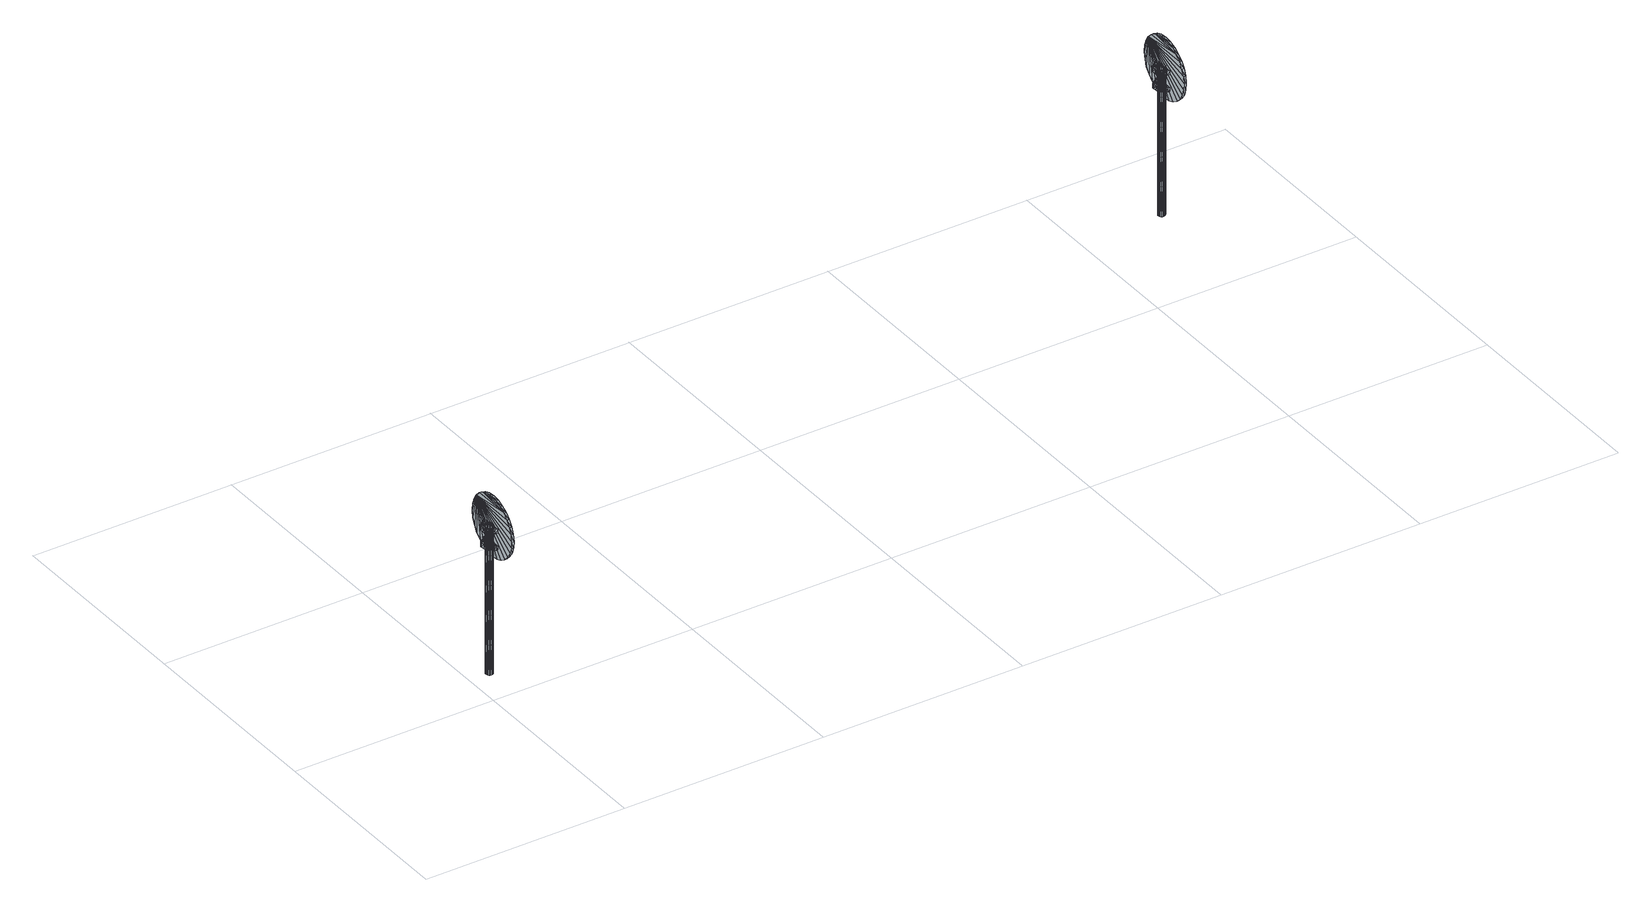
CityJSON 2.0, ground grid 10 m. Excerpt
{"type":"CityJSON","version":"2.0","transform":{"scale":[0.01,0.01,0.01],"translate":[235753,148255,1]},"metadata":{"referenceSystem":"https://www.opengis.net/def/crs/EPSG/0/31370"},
"CityObjects":{
"object1":{"type":"GenericCityObject","attributes":{"cluster":40,"mean_distance_to_centroid":0.0408,"new_centroid_x":235753.57,"new_centroid_y":148256.25,"mean_distance_to_camera":4.05,"H1":0,"H2":0,"Z_final":108.95,"cluster2":2,"proj_x":235752.92,"proj_y":148256.93,"id_line":62546,"bearing_l":226.08,"distance":0.945,"orientation":"left","G_obj":46.08},"geometry":[{"type":"MultiSurface","lod":"2","boundaries":[[[0,1,2]],[[2,1,3]],[[3,1,4]],[[4,1,5]],[[5,1,6]],[[1,7,6]],[[1,8,7]],[[1,9,8]],[[1,10,9]],[[1,11,10]],[[1,12,11]],[[1,13,12]],[[1,14,13]],[[15,14,1]],[[16,15,1]],[[17,16,1]],[[18,17,1]],[[0,18,1]],[[19,20,0]],[[19,0,2]],[[21,19,2]],[[21,2,3]],[[21,3,22]],[[22,3,4]],[[22,4,23]],[[23,4,5]],[[23,5,24]],[[24,5,6]],[[24,6,25]],[[25,6,7]],[[25,7,26]],[[26,7,8]],[[26,8,27]],[[8,9,27]],[[27,9,28]],[[9,10,28]],[[10,29,28]],[[10,11,29]],[[11,30,29]],[[11,12,30]],[[30,12,31]],[[31,12,13]],[[31,13,32]],[[32,13,14]],[[32,14,33]],[[33,14,15]],[[33,15,34]],[[34,15,16]],[[34,16,35]],[[35,16,17]],[[36,35,17]],[[18,36,17]],[[20,36,18]],[[20,18,0]],[[37,38,20]],[[37,20,19]],[[39,37,19]],[[21,39,19]],[[39,21,40]],[[40,21,22]],[[40,22,41]],[[41,22,23]],[[41,23,42]],[[42,23,24]],[[42,24,43]],[[43,24,25]],[[43,25,44]],[[44,25,26]],[[26,45,44]],[[26,27,45]],[[27,46,45]],[[27,28,46]],[[28,47,46]],[[28,29,47]],[[47,29,48]],[[29,30,48]],[[48,30,49]],[[49,30,31]],[[49,31,50]],[[50,31,32]],[[50,32,51]],[[51,32,33]],[[51,33,52]],[[52,33,34]],[[52,34,53]],[[53,34,35]],[[54,53,35]],[[54,35,36]],[[38,54,36]],[[38,36,20]],[[55,56,38]],[[55,38,37]],[[57,55,37]],[[57,37,39]],[[57,39,58]],[[58,39,40]],[[58,40,59]],[[59,40,41]],[[59,41,60]],[[60,41,42]],[[60,42,61]],[[61,42,43]],[[61,43,62]],[[62,43,44]],[[44,63,62]],[[44,45,63]],[[45,64,63]],[[45,46,64]],[[46,65,64]],[[46,47,65]],[[47,66,65]],[[47,48,66]],[[66,48,67]],[[67,48,49]],[[67,49,68]],[[68,49,50]],[[68,50,69]],[[69,50,51]],[[69,51,70]],[[70,51,52]],[[70,52,71]],[[71,52,53]],[[72,71,53]],[[72,53,54]],[[56,72,54]],[[56,54,38]],[[73,74,56]],[[73,56,55]],[[75,73,55]],[[75,55,57]],[[75,57,76]],[[76,57,58]],[[76,58,77]],[[77,58,59]],[[77,59,78]],[[78,59,60]],[[78,60,79]],[[79,60,61]],[[79,61,80]],[[80,61,62]],[[62,81,80]],[[62,63,81]],[[63,82,81]],[[63,64,82]],[[64,83,82]],[[64,65,83]],[[65,84,83]],[[65,66,84]],[[84,66,85]],[[85,66,67]],[[85,67,86]],[[86,67,68]],[[86,68,87]],[[87,68,69]],[[87,69,88]],[[88,69,70]],[[88,70,89]],[[89,70,71]],[[90,89,71]],[[90,71,72]],[[74,90,72]],[[74,72,56]],[[91,92,74]],[[91,74,73]],[[93,91,73]],[[93,73,75]],[[93,75,94]],[[94,75,76]],[[94,76,95]],[[95,76,77]],[[95,77,96]],[[96,77,78]],[[96,78,97]],[[97,78,79]],[[97,79,98]],[[98,79,80]],[[80,99,98]],[[80,81,99]],[[81,100,99]],[[81,82,100]],[[82,101,100]],[[82,83,101]],[[83,102,101]],[[83,84,102]],[[102,84,103]],[[103,84,85]],[[103,85,104]],[[104,85,86]],[[104,86,105]],[[105,86,87]],[[105,87,106]],[[106,87,88]],[[106,88,107]],[[107,88,89]],[[108,107,89]],[[108,89,90]],[[92,108,90]],[[92,90,74]],[[92,91,109]],[[91,93,109]],[[93,94,109]],[[94,95,109]],[[95,96,109]],[[109,96,97]],[[109,97,98]],[[109,98,99]],[[109,99,100]],[[109,100,101]],[[109,101,102]],[[109,102,103]],[[109,103,104]],[[105,109,104]],[[106,109,105]],[[107,109,106]],[[108,109,107]],[[92,109,108]],[[110,111,112]],[[113,112,114]],[[115,112,113]],[[116,112,115]],[[117,112,116]],[[118,112,117]],[[119,112,118]],[[120,112,119]],[[121,112,120]],[[122,112,121]],[[122,123,112]],[[123,110,112]],[[111,124,112]],[[124,125,112]],[[125,126,112]],[[126,127,112]],[[127,128,112]],[[128,129,112]],[[129,130,112]],[[130,131,112]],[[112,131,132]],[[131,133,132]],[[131,134,133]],[[133,134,135]],[[133,135,136]],[[135,137,136]],[[133,136,138]],[[136,139,138]],[[136,137,139]],[[137,140,139]],[[137,135,140]],[[135,141,140]],[[135,134,141]],[[134,142,141]],[[134,131,142]],[[131,143,142]],[[131,130,143]],[[143,130,144]],[[144,130,129]],[[144,129,145]],[[145,129,128]],[[145,128,146]],[[146,127,147]],[[147,127,126]],[[147,126,148]],[[148,126,125]],[[148,125,149]],[[149,125,124]],[[150,149,124]],[[150,124,111]],[[151,150,111]],[[151,111,110]],[[152,151,110]],[[152,110,123]],[[146,128,127]],[[153,123,122]],[[154,153,122]],[[154,122,121]],[[155,154,121]],[[155,121,120]],[[156,155,120]],[[156,120,119]],[[157,156,119]],[[157,119,118]],[[157,118,158]],[[158,118,117]],[[158,117,159]],[[153,152,123]],[[159,117,116]],[[159,116,160]],[[160,116,115]],[[160,115,161]],[[161,115,113]],[[161,113,162]],[[162,113,114]],[[162,114,163]],[[163,114,112]],[[163,112,164]],[[164,112,132]],[[132,165,164]],[[132,133,165]],[[133,138,165]],[[138,139,140]],[[161,162,163]],[[160,161,163]],[[159,160,163]],[[158,159,163]],[[157,158,163]],[[156,157,163]],[[155,156,163]],[[154,155,163]],[[153,154,163]],[[153,163,152]],[[152,163,151]],[[151,163,150]],[[150,163,149]],[[149,163,148]],[[148,163,147]],[[147,163,146]],[[146,163,145]],[[145,163,144]],[[144,163,143]],[[143,163,142]],[[163,164,142]],[[142,164,165]],[[142,165,141]],[[165,140,141]],[[165,138,140]],[[166,167,168]],[[168,167,169]],[[170,168,169]],[[170,169,171]],[[170,171,172]],[[172,171,173]],[[172,173,174]],[[174,173,175]],[[174,175,176]],[[176,175,177]],[[176,177,178]],[[178,177,179]],[[178,179,180]],[[180,179,181]],[[180,181,182]],[[182,181,183]],[[182,183,184]],[[184,183,185]],[[184,185,186]],[[186,185,187]],[[186,187,188]],[[188,187,189]],[[188,189,190]],[[190,189,191]],[[192,190,191]],[[192,191,193]],[[194,192,193]],[[194,193,195]],[[196,194,195]],[[196,195,197]],[[198,196,197]],[[198,197,199]],[[200,198,199]],[[200,199,201]],[[202,200,201]],[[202,201,203]],[[204,202,203]],[[204,203,205]],[[206,204,205]],[[206,205,207]],[[208,206,207]],[[208,207,209]],[[210,208,209]],[[210,209,211]],[[212,210,211]],[[212,211,213]],[[214,212,213]],[[214,213,215]],[[216,214,215]],[[216,215,217]],[[216,217,218]],[[218,217,219]],[[218,219,220]],[[220,219,221]],[[220,221,222]],[[222,221,223]],[[222,223,224]],[[224,223,225]],[[224,225,226]],[[226,225,227]],[[226,227,228]],[[228,227,229]],[[228,229,230]],[[230,229,231]],[[230,231,232]],[[232,231,233]],[[232,233,234]],[[234,233,235]],[[234,235,236]],[[236,235,237]],[[238,236,237]],[[238,237,239]],[[238,239,240]],[[240,239,241]],[[241,242,240]],[[241,243,242]],[[242,243,244]],[[244,243,245]],[[244,245,246]],[[246,245,247]],[[246,247,248]],[[248,247,249]],[[248,249,250]],[[250,249,251]],[[250,251,252]],[[252,251,253]],[[252,253,254]],[[254,253,255]],[[254,255,256]],[[256,255,257]],[[256,257,258]],[[258,257,259]],[[258,259,260]],[[260,259,261]],[[260,261,262]],[[262,261,263]],[[262,263,264]],[[264,263,265]],[[264,265,266]],[[266,265,267]],[[267,268,266]],[[267,269,268]],[[269,270,268]],[[269,271,270]],[[271,272,270]],[[271,273,272]],[[273,274,272]],[[273,275,274]],[[275,276,274]],[[275,277,276]],[[277,278,276]],[[277,279,278]],[[279,280,278]],[[279,281,280]],[[281,282,280]],[[281,283,282]],[[283,284,282]],[[283,285,284]],[[285,286,284]],[[285,287,286]],[[287,288,286]],[[287,289,288]],[[288,289,290]],[[290,289,291]],[[290,291,292]],[[292,291,293]],[[292,293,294]],[[294,293,295]],[[294,295,296]],[[296,295,297]],[[296,297,298]],[[298,297,299]],[[298,299,300]],[[300,299,301]],[[300,301,302]],[[302,301,303]],[[302,303,304]],[[304,303,305]],[[304,305,306]],[[306,305,307]],[[306,307,308]],[[308,307,309]],[[308,309,310]],[[310,309,311]],[[311,166,310]],[[311,167,166]],[[169,167,311]],[[169,311,171]],[[171,311,309]],[[173,171,309]],[[173,309,307]],[[175,173,307]],[[175,307,305]],[[177,175,305]],[[177,305,303]],[[179,177,303]],[[179,303,301]],[[181,179,301]],[[181,301,299]],[[183,181,299]],[[183,299,297]],[[183,297,295]],[[185,183,295]],[[185,295,293]],[[187,185,293]],[[187,293,291]],[[189,187,291]],[[189,291,289]],[[189,289,287]],[[189,287,285]],[[191,189,285]],[[191,285,283]],[[193,191,283]],[[195,193,283]],[[195,283,281]],[[197,195,281]],[[199,197,281]],[[201,199,281]],[[201,281,279]],[[203,201,279]],[[205,203,279]],[[205,279,277]],[[205,277,207]],[[207,277,209]],[[209,277,275]],[[209,275,211]],[[211,275,273]],[[211,273,213]],[[213,273,271]],[[213,271,215]],[[215,271,269]],[[215,269,217]],[[217,269,219]],[[219,269,267]],[[219,267,221]],[[221,267,265]],[[221,265,223]],[[223,265,263]],[[223,263,225]],[[225,263,261]],[[225,261,227]],[[227,261,259]],[[227,259,229]],[[229,259,257]],[[229,257,255]],[[229,255,231]],[[231,255,253]],[[231,253,233]],[[233,253,251]],[[233,251,235]],[[251,249,235]],[[235,249,247]],[[235,247,237]],[[247,245,237]],[[237,245,243]],[[237,243,239]],[[239,243,241]],[[238,240,242]],[[168,310,166]],[[170,310,168]],[[170,308,310]],[[172,308,170]],[[172,306,308]],[[174,306,172]],[[174,304,306]],[[176,304,174]],[[176,302,304]],[[178,302,176]],[[178,300,302]],[[180,300,178]],[[180,298,300]],[[182,298,180]],[[182,296,298]],[[182,294,296]],[[184,294,182]],[[184,292,294]],[[186,292,184]],[[186,290,292]],[[188,290,186]],[[188,288,290]],[[188,286,288]],[[188,284,286]],[[190,284,188]],[[190,282,284]],[[192,282,190]],[[194,282,192]],[[194,280,282]],[[196,280,194]],[[198,280,196]],[[200,280,198]],[[200,278,280]],[[202,278,200]],[[204,278,202]],[[204,276,278]],[[204,206,276]],[[206,208,276]],[[208,274,276]],[[208,210,274]],[[210,272,274]],[[210,212,272]],[[212,270,272]],[[212,214,270]],[[214,268,270]],[[214,216,268]],[[216,218,268]],[[218,266,268]],[[218,220,266]],[[220,264,266]],[[220,222,264]],[[222,262,264]],[[222,224,262]],[[224,260,262]],[[224,226,260]],[[226,258,260]],[[226,228,258]],[[228,256,258]],[[228,254,256]],[[228,230,254]],[[230,252,254]],[[230,232,252]],[[232,250,252]],[[232,234,250]],[[250,234,248]],[[234,246,248]],[[234,236,246]],[[246,236,244]],[[236,242,244]],[[236,238,242]],[[312,313,314]],[[314,313,315]],[[316,314,315]],[[316,315,317]],[[316,317,318]],[[318,317,319]],[[318,319,320]],[[320,319,321]],[[320,321,322]],[[322,321,323]],[[322,323,324]],[[324,323,325]],[[324,325,326]],[[326,325,327]],[[326,327,328]],[[328,327,329]],[[328,329,330]],[[330,329,331]],[[330,331,332]],[[332,331,333]],[[332,333,334]],[[334,333,335]],[[334,335,336]],[[336,335,337]],[[338,336,337]],[[338,337,339]],[[340,338,339]],[[340,339,341]],[[342,340,341]],[[342,341,343]],[[344,342,343]],[[344,343,345]],[[346,344,345]],[[346,345,347]],[[348,346,347]],[[348,347,349]],[[350,348,349]],[[350,349,351]],[[352,350,351]],[[352,351,353]],[[354,352,353]],[[354,353,355]],[[356,354,355]],[[356,355,357]],[[358,356,357]],[[358,357,359]],[[360,358,359]],[[360,359,361]],[[362,360,361]],[[362,361,363]],[[362,363,364]],[[364,363,365]],[[364,365,366]],[[366,365,367]],[[366,367,368]],[[368,367,369]],[[368,369,370]],[[370,369,371]],[[370,371,372]],[[372,371,373]],[[372,373,374]],[[374,373,375]],[[374,375,376]],[[376,375,377]],[[376,377,378]],[[378,377,379]],[[378,379,380]],[[380,379,381]],[[380,381,382]],[[382,381,383]],[[384,382,383]],[[384,383,385]],[[384,385,386]],[[386,385,387]],[[387,388,386]],[[387,389,388]],[[388,389,390]],[[390,389,391]],[[390,391,392]],[[392,391,393]],[[392,393,394]],[[394,393,395]],[[394,395,396]],[[396,395,397]],[[396,397,398]],[[398,397,399]],[[398,399,400]],[[400,399,401]],[[400,401,402]],[[402,401,403]],[[402,403,404]],[[404,403,405]],[[404,405,406]],[[406,405,407]],[[406,407,408]],[[408,407,409]],[[408,409,410]],[[410,409,411]],[[410,411,412]],[[412,411,413]],[[413,414,412]],[[413,415,414]],[[415,416,414]],[[415,417,416]],[[417,418,416]],[[417,419,418]],[[419,420,418]],[[419,421,420]],[[421,422,420]],[[421,423,422]],[[423,424,422]],[[423,425,424]],[[425,426,424]],[[425,427,426]],[[427,428,426]],[[427,429,428]],[[429,430,428]],[[429,431,430]],[[431,432,430]],[[431,433,432]],[[433,434,432]],[[433,435,434]],[[434,435,436]],[[436,435,437]],[[436,437,438]],[[438,437,439]],[[438,439,440]],[[440,439,441]],[[440,441,442]],[[442,441,443]],[[442,443,444]],[[444,443,445]],[[444,445,446]],[[446,445,447]],[[446,447,448]],[[448,447,449]],[[448,449,450]],[[450,449,451]],[[450,451,452]],[[452,451,453]],[[452,453,454]],[[454,453,455]],[[454,455,456]],[[456,455,457]],[[457,312,456]],[[457,313,312]],[[315,313,457]],[[315,457,317]],[[317,457,455]],[[319,317,455]],[[319,455,453]],[[321,319,453]],[[321,453,451]],[[323,321,451]],[[323,451,449]],[[325,323,449]],[[325,449,447]],[[327,325,447]],[[327,447,445]],[[329,327,445]],[[329,445,443]],[[329,443,441]],[[331,329,441]],[[331,441,439]],[[333,331,439]],[[333,439,437]],[[335,333,437]],[[335,437,435]],[[335,435,433]],[[335,433,431]],[[337,335,431]],[[337,431,429]],[[339,337,429]],[[341,339,429]],[[341,429,427]],[[343,341,427]],[[345,343,427]],[[347,345,427]],[[347,427,425]],[[349,347,425]],[[351,349,425]],[[351,425,423]],[[351,423,353]],[[353,423,355]],[[355,423,421]],[[355,421,357]],[[357,421,419]],[[357,419,359]],[[359,419,417]],[[359,417,361]],[[361,417,415]],[[361,415,363]],[[363,415,365]],[[365,415,413]],[[365,413,367]],[[367,413,411]],[[367,411,369]],[[369,411,409]],[[369,409,371]],[[371,409,407]],[[371,407,373]],[[373,407,405]],[[373,405,375]],[[375,405,403]],[[375,403,401]],[[375,401,377]],[[377,401,399]],[[377,399,379]],[[379,399,397]],[[379,397,381]],[[397,395,381]],[[381,395,393]],[[381,393,383]],[[393,391,383]],[[383,391,389]],[[383,389,385]],[[385,389,387]],[[384,386,388]],[[314,456,312]],[[316,456,314]],[[316,454,456]],[[318,454,316]],[[318,452,454]],[[320,452,318]],[[320,450,452]],[[322,450,320]],[[322,448,450]],[[324,448,322]],[[324,446,448]],[[326,446,324]],[[326,444,446]],[[328,444,326]],[[328,442,444]],[[328,440,442]],[[330,440,328]],[[330,438,440]],[[332,438,330]],[[332,436,438]],[[334,436,332]],[[334,434,436]],[[334,432,434]],[[334,430,432]],[[336,430,334]],[[336,428,430]],[[338,428,336]],[[340,428,338]],[[340,426,428]],[[342,426,340]],[[344,426,342]],[[346,426,344]],[[346,424,426]],[[348,424,346]],[[350,424,348]],[[350,422,424]],[[350,352,422]],[[352,354,422]],[[354,420,422]],[[354,356,420]],[[356,418,420]],[[356,358,418]],[[358,416,418]],[[358,360,416]],[[360,414,416]],[[360,362,414]],[[362,364,414]],[[364,412,414]],[[364,366,412]],[[366,410,412]],[[366,368,410]],[[368,408,410]],[[368,370,408]],[[370,406,408]],[[370,372,406]],[[372,404,406]],[[372,374,404]],[[374,402,404]],[[374,400,402]],[[374,376,400]],[[376,398,400]],[[376,378,398]],[[378,396,398]],[[378,380,396]],[[396,380,394]],[[380,392,394]],[[380,382,392]],[[392,382,390]],[[382,388,390]],[[382,384,388]]]}]},
"object2":{"type":"GenericCityObject","attributes":{"cluster":37,"mean_distance_to_centroid":0.04,"new_centroid_x":235796.67,"new_centroid_y":148270.34,"mean_distance_to_camera":11.24,"H1":0,"H2":0,"Z_final":108.83,"cluster2":-1,"proj_x":235789.51,"proj_y":148271.05,"id_line":23142,"bearing_l":185.59,"distance":7.2,"orientation":"left","G_obj":5.59},"geometry":[{"type":"MultiSurface","lod":"2","boundaries":[[[458,459,460]],[[460,459,461]],[[461,459,462]],[[462,459,463]],[[463,459,464]],[[459,465,464]],[[459,466,465]],[[459,467,466]],[[459,468,467]],[[459,469,468]],[[459,470,469]],[[459,471,470]],[[459,472,471]],[[473,472,459]],[[474,473,459]],[[475,474,459]],[[476,475,459]],[[458,476,459]],[[477,478,458]],[[477,458,460]],[[479,477,460]],[[479,460,461]],[[479,461,480]],[[480,461,462]],[[480,462,481]],[[481,462,463]],[[481,463,482]],[[482,463,464]],[[482,464,483]],[[483,464,465]],[[483,465,484]],[[484,465,466]],[[484,466,485]],[[466,467,485]],[[485,467,486]],[[467,468,486]],[[468,487,486]],[[468,469,487]],[[469,488,487]],[[469,470,488]],[[488,470,489]],[[489,470,471]],[[489,471,490]],[[490,471,472]],[[490,472,491]],[[491,472,473]],[[491,473,492]],[[492,473,474]],[[492,474,493]],[[493,474,475]],[[494,493,475]],[[476,494,475]],[[478,494,476]],[[478,476,458]],[[495,496,478]],[[495,478,477]],[[497,495,477]],[[479,497,477]],[[497,479,498]],[[498,479,480]],[[498,480,499]],[[499,480,481]],[[499,481,500]],[[500,481,482]],[[500,482,501]],[[501,482,483]],[[501,483,502]],[[502,483,484]],[[484,503,502]],[[484,485,503]],[[485,504,503]],[[485,486,504]],[[486,505,504]],[[486,487,505]],[[505,487,506]],[[487,488,506]],[[506,488,507]],[[507,488,489]],[[507,489,508]],[[508,489,490]],[[508,490,509]],[[509,490,491]],[[509,491,510]],[[510,491,492]],[[510,492,511]],[[511,492,493]],[[512,511,493]],[[512,493,494]],[[496,512,494]],[[496,494,478]],[[513,514,496]],[[513,496,495]],[[515,513,495]],[[515,495,497]],[[515,497,516]],[[516,497,498]],[[516,498,517]],[[517,498,499]],[[517,499,518]],[[518,499,500]],[[518,500,519]],[[519,500,501]],[[519,501,520]],[[520,501,502]],[[502,521,520]],[[502,503,521]],[[503,522,521]],[[503,504,522]],[[504,523,522]],[[504,505,523]],[[505,524,523]],[[505,506,524]],[[524,506,525]],[[525,506,507]],[[525,507,526]],[[526,507,508]],[[526,508,527]],[[527,508,509]],[[527,509,528]],[[528,509,510]],[[528,510,529]],[[529,510,511]],[[530,529,511]],[[530,511,512]],[[514,530,512]],[[514,512,496]],[[531,532,514]],[[531,514,513]],[[533,531,513]],[[533,513,515]],[[533,515,534]],[[534,515,516]],[[534,516,535]],[[535,516,517]],[[535,517,536]],[[536,517,518]],[[536,518,537]],[[537,518,519]],[[537,519,538]],[[538,519,520]],[[520,539,538]],[[520,521,539]],[[521,540,539]],[[521,522,540]],[[522,541,540]],[[522,523,541]],[[523,542,541]],[[523,524,542]],[[542,524,543]],[[543,524,525]],[[543,525,544]],[[544,525,526]],[[544,526,545]],[[545,526,527]],[[545,527,546]],[[546,527,528]],[[546,528,547]],[[547,528,529]],[[548,547,529]],[[548,529,530]],[[532,548,530]],[[532,530,514]],[[549,550,532]],[[549,532,531]],[[551,549,531]],[[551,531,533]],[[551,533,552]],[[552,533,534]],[[552,534,553]],[[553,534,535]],[[553,535,554]],[[554,535,536]],[[554,536,555]],[[555,536,537]],[[555,537,556]],[[556,537,538]],[[538,557,556]],[[538,539,557]],[[539,558,557]],[[539,540,558]],[[540,559,558]],[[540,541,559]],[[541,560,559]],[[541,542,560]],[[560,542,561]],[[561,542,543]],[[561,543,562]],[[562,543,544]],[[562,544,563]],[[563,544,545]],[[563,545,564]],[[564,545,546]],[[564,546,565]],[[565,546,547]],[[566,565,547]],[[566,547,548]],[[550,566,548]],[[550,548,532]],[[550,549,567]],[[549,551,567]],[[551,552,567]],[[552,553,567]],[[553,554,567]],[[567,554,555]],[[567,555,556]],[[567,556,557]],[[567,557,558]],[[567,558,559]],[[567,559,560]],[[567,560,561]],[[567,561,562]],[[563,567,562]],[[564,567,563]],[[565,567,564]],[[566,567,565]],[[550,567,566]],[[568,569,570]],[[571,570,572]],[[573,570,571]],[[574,570,573]],[[575,570,574]],[[576,570,575]],[[577,570,576]],[[578,570,577]],[[579,570,578]],[[580,570,579]],[[580,581,570]],[[581,568,570]],[[569,582,570]],[[582,583,570]],[[583,584,570]],[[584,585,570]],[[585,586,570]],[[586,587,570]],[[587,588,570]],[[588,589,570]],[[570,589,590]],[[589,591,590]],[[589,592,591]],[[591,592,593]],[[591,593,594]],[[593,595,594]],[[591,594,596]],[[594,597,596]],[[594,595,597]],[[595,598,597]],[[595,593,598]],[[593,599,598]],[[593,592,599]],[[592,600,599]],[[592,589,600]],[[589,601,600]],[[589,588,601]],[[601,588,602]],[[602,588,587]],[[602,587,603]],[[603,587,586]],[[603,586,604]],[[604,585,605]],[[605,585,584]],[[605,584,606]],[[606,584,583]],[[606,583,607]],[[607,583,582]],[[608,607,582]],[[608,582,569]],[[609,608,569]],[[609,569,568]],[[610,609,568]],[[610,568,581]],[[604,586,585]],[[611,581,580]],[[612,611,580]],[[612,580,579]],[[613,612,579]],[[613,579,578]],[[614,613,578]],[[614,578,577]],[[615,614,577]],[[615,577,576]],[[615,576,616]],[[616,576,575]],[[616,575,617]],[[611,610,581]],[[617,575,574]],[[617,574,618]],[[618,574,573]],[[618,573,619]],[[619,573,571]],[[619,571,620]],[[620,571,572]],[[620,572,621]],[[621,572,570]],[[621,570,622]],[[622,570,590]],[[590,623,622]],[[590,591,623]],[[591,596,623]],[[596,597,598]],[[619,620,621]],[[618,619,621]],[[617,618,621]],[[616,617,621]],[[615,616,621]],[[614,615,621]],[[613,614,621]],[[612,613,621]],[[611,612,621]],[[611,621,610]],[[610,621,609]],[[609,621,608]],[[608,621,607]],[[607,621,606]],[[606,621,605]],[[605,621,604]],[[604,621,603]],[[603,621,602]],[[602,621,601]],[[601,621,600]],[[621,622,600]],[[600,622,623]],[[600,623,599]],[[623,598,599]],[[623,596,598]],[[624,625,626]],[[626,625,627]],[[628,626,627]],[[628,627,629]],[[628,629,630]],[[630,629,631]],[[630,631,632]],[[632,631,633]],[[632,633,634]],[[634,633,635]],[[634,635,636]],[[636,635,637]],[[636,637,638]],[[638,637,639]],[[638,639,640]],[[640,639,641]],[[640,641,642]],[[642,641,643]],[[642,643,644]],[[644,643,645]],[[644,645,646]],[[646,645,647]],[[646,647,648]],[[648,647,649]],[[650,648,649]],[[650,649,651]],[[652,650,651]],[[652,651,653]],[[654,652,653]],[[654,653,655]],[[656,654,655]],[[656,655,657]],[[658,656,657]],[[658,657,659]],[[660,658,659]],[[660,659,661]],[[662,660,661]],[[662,661,663]],[[664,662,663]],[[664,663,665]],[[666,664,665]],[[666,665,667]],[[668,666,667]],[[668,667,669]],[[670,668,669]],[[670,669,671]],[[672,670,671]],[[672,671,673]],[[674,672,673]],[[674,673,675]],[[674,675,676]],[[676,675,677]],[[676,677,678]],[[678,677,679]],[[678,679,680]],[[680,679,681]],[[680,681,682]],[[682,681,683]],[[682,683,684]],[[684,683,685]],[[684,685,686]],[[686,685,687]],[[686,687,688]],[[688,687,689]],[[688,689,690]],[[690,689,691]],[[690,691,692]],[[692,691,693]],[[692,693,694]],[[694,693,695]],[[694,695,696]],[[696,695,697]],[[698,696,697]],[[698,697,699]],[[698,699,700]],[[700,699,701]],[[701,702,700]],[[701,703,702]],[[702,703,704]],[[704,703,705]],[[704,705,706]],[[706,705,707]],[[706,707,708]],[[708,707,709]],[[708,709,710]],[[710,709,711]],[[710,711,712]],[[712,711,713]],[[712,713,714]],[[714,713,715]],[[714,715,716]],[[716,715,717]],[[716,717,718]],[[718,717,719]],[[718,719,720]],[[720,719,721]],[[720,721,722]],[[722,721,723]],[[722,723,724]],[[724,723,725]],[[724,725,726]],[[726,725,727]],[[727,728,726]],[[727,729,728]],[[729,730,728]],[[729,731,730]],[[731,732,730]],[[731,733,732]],[[733,734,732]],[[733,735,734]],[[735,736,734]],[[735,737,736]],[[737,738,736]],[[737,739,738]],[[739,740,738]],[[739,741,740]],[[741,742,740]],[[741,743,742]],[[743,744,742]],[[743,745,744]],[[745,746,744]],[[745,747,746]],[[747,748,746]],[[747,749,748]],[[748,749,750]],[[750,749,751]],[[750,751,752]],[[752,751,753]],[[752,753,754]],[[754,753,755]],[[754,755,756]],[[756,755,757]],[[756,757,758]],[[758,757,759]],[[758,759,760]],[[760,759,761]],[[760,761,762]],[[762,761,763]],[[762,763,764]],[[764,763,765]],[[764,765,766]],[[766,765,767]],[[766,767,768]],[[768,767,769]],[[768,769,770]],[[770,769,771]],[[771,624,770]],[[771,625,624]],[[627,625,771]],[[627,771,629]],[[629,771,769]],[[631,629,769]],[[631,769,767]],[[633,631,767]],[[633,767,765]],[[635,633,765]],[[635,765,763]],[[637,635,763]],[[637,763,761]],[[639,637,761]],[[639,761,759]],[[641,639,759]],[[641,759,757]],[[641,757,755]],[[643,641,755]],[[643,755,753]],[[645,643,753]],[[645,753,751]],[[647,645,751]],[[647,751,749]],[[647,749,747]],[[647,747,745]],[[649,647,745]],[[649,745,743]],[[651,649,743]],[[653,651,743]],[[653,743,741]],[[655,653,741]],[[657,655,741]],[[659,657,741]],[[659,741,739]],[[661,659,739]],[[663,661,739]],[[663,739,737]],[[663,737,665]],[[665,737,667]],[[667,737,735]],[[667,735,669]],[[669,735,733]],[[669,733,671]],[[671,733,731]],[[671,731,673]],[[673,731,729]],[[673,729,675]],[[675,729,677]],[[677,729,727]],[[677,727,679]],[[679,727,681]],[[681,727,725]],[[681,725,683]],[[683,725,723]],[[683,723,685]],[[685,723,721]],[[685,721,687]],[[687,721,719]],[[687,719,689]],[[689,719,717]],[[689,717,715]],[[689,715,691]],[[691,715,713]],[[691,713,693]],[[693,713,711]],[[693,711,695]],[[711,709,695]],[[695,709,707]],[[695,707,697]],[[707,705,697]],[[697,705,703]],[[697,703,699]],[[699,703,701]],[[698,700,702]],[[626,770,624]],[[628,770,626]],[[628,768,770]],[[630,768,628]],[[630,766,768]],[[632,766,630]],[[632,764,766]],[[634,764,632]],[[634,762,764]],[[636,762,634]],[[636,760,762]],[[638,760,636]],[[638,758,760]],[[640,758,638]],[[640,756,758]],[[640,754,756]],[[642,754,640]],[[642,752,754]],[[644,752,642]],[[644,750,752]],[[646,750,644]],[[646,748,750]],[[646,746,748]],[[646,744,746]],[[648,744,646]],[[648,742,744]],[[650,742,648]],[[652,742,650]],[[652,740,742]],[[654,740,652]],[[656,740,654]],[[658,740,656]],[[658,738,740]],[[660,738,658]],[[662,738,660]],[[662,736,738]],[[662,664,736]],[[664,666,736]],[[666,734,736]],[[666,668,734]],[[668,732,734]],[[668,670,732]],[[670,730,732]],[[670,672,730]],[[672,728,730]],[[672,674,728]],[[674,676,728]],[[676,726,728]],[[676,678,726]],[[678,680,726]],[[680,724,726]],[[680,682,724]],[[682,722,724]],[[682,684,722]],[[684,720,722]],[[684,686,720]],[[686,718,720]],[[686,688,718]],[[688,716,718]],[[688,714,716]],[[688,690,714]],[[690,712,714]],[[690,692,712]],[[692,710,712]],[[692,694,710]],[[710,694,708]],[[694,706,708]],[[694,696,706]],[[706,696,704]],[[696,702,704]],[[696,698,702]],[[772,773,774]],[[774,773,775]],[[776,774,775]],[[776,775,777]],[[776,777,778]],[[778,777,779]],[[778,779,780]],[[780,779,781]],[[780,781,782]],[[782,781,783]],[[782,783,784]],[[784,783,785]],[[784,785,786]],[[786,785,787]],[[786,787,788]],[[788,787,789]],[[788,789,790]],[[790,789,791]],[[790,791,792]],[[792,791,793]],[[792,793,794]],[[794,793,795]],[[794,795,796]],[[796,795,797]],[[798,796,797]],[[798,797,799]],[[800,798,799]],[[800,799,801]],[[802,800,801]],[[802,801,803]],[[804,802,803]],[[804,803,805]],[[806,804,805]],[[806,805,807]],[[808,806,807]],[[808,807,809]],[[810,808,809]],[[810,809,811]],[[812,810,811]],[[812,811,813]],[[814,812,813]],[[814,813,815]],[[816,814,815]],[[816,815,817]],[[818,816,817]],[[818,817,819]],[[820,818,819]],[[820,819,821]],[[822,820,821]],[[822,821,823]],[[822,823,824]],[[824,823,825]],[[824,825,826]],[[826,825,827]],[[826,827,828]],[[828,827,829]],[[828,829,830]],[[830,829,831]],[[830,831,832]],[[832,831,833]],[[832,833,834]],[[834,833,835]],[[834,835,836]],[[836,835,837]],[[836,837,838]],[[838,837,839]],[[838,839,840]],[[840,839,841]],[[840,841,842]],[[842,841,843]],[[842,843,844]],[[844,843,845]],[[846,844,845]],[[846,845,847]],[[846,847,848]],[[848,847,849]],[[849,850,848]],[[849,851,850]],[[850,851,852]],[[852,851,853]],[[852,853,854]],[[854,853,855]],[[854,855,856]],[[856,855,857]],[[856,857,858]],[[858,857,859]],[[858,859,860]],[[860,859,861]],[[860,861,862]],[[862,861,863]],[[862,863,864]],[[864,863,865]],[[864,865,866]],[[866,865,867]],[[866,867,868]],[[868,867,869]],[[868,869,870]],[[870,869,871]],[[870,871,872]],[[872,871,873]],[[872,873,874]],[[874,873,875]],[[875,876,874]],[[875,877,876]],[[877,878,876]],[[877,879,878]],[[879,880,878]],[[879,881,880]],[[881,882,880]],[[881,883,882]],[[883,884,882]],[[883,885,884]],[[885,886,884]],[[885,887,886]],[[887,888,886]],[[887,889,888]],[[889,890,888]],[[889,891,890]],[[891,892,890]],[[891,893,892]],[[893,894,892]],[[893,895,894]],[[895,896,894]],[[895,897,896]],[[896,897,898]],[[898,897,899]],[[898,899,900]],[[900,899,901]],[[900,901,902]],[[902,901,903]],[[902,903,904]],[[904,903,905]],[[904,905,906]],[[906,905,907]],[[906,907,908]],[[908,907,909]],[[908,909,910]],[[910,909,911]],[[910,911,912]],[[912,911,913]],[[912,913,914]],[[914,913,915]],[[914,915,916]],[[916,915,917]],[[916,917,918]],[[918,917,919]],[[919,772,918]],[[919,773,772]],[[775,773,919]],[[775,919,777]],[[777,919,917]],[[779,777,917]],[[779,917,915]],[[781,779,915]],[[781,915,913]],[[783,781,913]],[[783,913,911]],[[785,783,911]],[[785,911,909]],[[787,785,909]],[[787,909,907]],[[789,787,907]],[[789,907,905]],[[789,905,903]],[[791,789,903]],[[791,903,901]],[[793,791,901]],[[793,901,899]],[[795,793,899]],[[795,899,897]],[[795,897,895]],[[795,895,893]],[[797,795,893]],[[797,893,891]],[[799,797,891]],[[801,799,891]],[[801,891,889]],[[803,801,889]],[[805,803,889]],[[807,805,889]],[[807,889,887]],[[809,807,887]],[[811,809,887]],[[811,887,885]],[[811,885,813]],[[813,885,815]],[[815,885,883]],[[815,883,817]],[[817,883,881]],[[817,881,819]],[[819,881,879]],[[819,879,821]],[[821,879,877]],[[821,877,823]],[[823,877,825]],[[825,877,875]],[[825,875,827]],[[827,875,829]],[[829,875,873]],[[829,873,831]],[[831,873,871]],[[831,871,833]],[[833,871,869]],[[833,869,835]],[[835,869,867]],[[835,867,837]],[[837,867,865]],[[837,865,863]],[[837,863,839]],[[839,863,861]],[[839,861,841]],[[841,861,859]],[[841,859,843]],[[859,857,843]],[[843,857,855]],[[843,855,845]],[[855,853,845]],[[845,853,851]],[[845,851,847]],[[847,851,849]],[[846,848,850]],[[774,918,772]],[[776,918,774]],[[776,916,918]],[[778,916,776]],[[778,914,916]],[[780,914,778]],[[780,912,914]],[[782,912,780]],[[782,910,912]],[[784,910,782]],[[784,908,910]],[[786,908,784]],[[786,906,908]],[[788,906,786]],[[788,904,906]],[[788,902,904]],[[790,902,788]],[[790,900,902]],[[792,900,790]],[[792,898,900]],[[794,898,792]],[[794,896,898]],[[794,894,896]],[[794,892,894]],[[796,892,794]],[[796,890,892]],[[798,890,796]],[[800,890,798]],[[800,888,890]],[[802,888,800]],[[804,888,802]],[[806,888,804]],[[806,886,888]],[[808,886,806]],[[810,886,808]],[[810,884,886]],[[810,812,884]],[[812,814,884]],[[814,882,884]],[[814,816,882]],[[816,880,882]],[[816,818,880]],[[818,878,880]],[[818,820,878]],[[820,876,878]],[[820,822,876]],[[822,824,876]],[[824,874,876]],[[824,826,874]],[[826,828,874]],[[828,872,874]],[[828,830,872]],[[830,870,872]],[[830,832,870]],[[832,868,870]],[[832,834,868]],[[834,866,868]],[[834,836,866]],[[836,864,866]],[[836,862,864]],[[836,838,862]],[[838,860,862]],[[838,840,860]],[[840,858,860]],[[840,842,858]],[[858,842,856]],[[842,854,856]],[[842,844,854]],[[854,844,852]],[[844,850,852]],[[844,846,850]]]}]}
},
"vertices":[
[103,202,1],[103,186,1],[97,201,1],[92,198,1],[88,194,1],[86,188,1],[86,183,1],[88,177,1],[92,173,1],[97,170,1],[103,169,1],[109,170,1],[114,173,1],[117,177,1],[119,183,1],[119,188,1],[117,194,1],[114,198,1],[109,201,1],[97,201,150],[103,202,150],[92,198,150],[88,194,150],[86,188,150],[86,183,150],[88,177,150],[92,173,150],[97,170,150],[103,169,150],[109,170,150],[114,173,150],[117,177,150],[119,183,150],[119,188,150],[117,194,150],[114,198,150],[109,201,150],[97,201,299],[103,202,299],[92,198,299],[88,194,299],[86,188,299],[86,183,299],[88,177,299],[92,173,299],[97,170,299],[103,169,299],[109,170,299],[114,173,299],[117,177,299],[119,183,299],[119,188,299],[117,194,299],[114,198,299],[109,201,299],[97,201,448],[103,202,448],[92,198,448],[88,194,448],[86,188,448],[86,183,448],[88,177,448],[92,173,448],[97,170,448],[103,169,448],[109,170,448],[114,173,448],[117,177,448],[119,183,448],[119,188,448],[117,194,448],[114,198,448],[109,201,448],[97,201,597],[103,202,597],[92,198,597],[88,194,597],[86,188,597],[86,183,597],[88,177,597],[92,173,597],[97,170,597],[103,169,597],[109,170,597],[114,173,597],[117,177,597],[119,183,597],[119,188,597],[117,194,597],[114,198,597],[109,201,597],[97,201,746],[103,202,746],[92,198,746],[88,194,746],[86,188,746],[86,183,746],[88,177,746],[92,173,746],[97,170,746],[103,169,746],[109,170,746],[114,173,746],[117,177,746],[119,183,746],[119,188,746],[117,194,746],[114,198,746],[109,201,746],[103,186,746],[121,122,593],[120,94,610],[116,306,822],[117,336,763],[116,324,794],[117,340,728],[118,336,694],[119,324,662],[119,306,634],[120,283,610],[120,255,593],[120,223,581],[121,189,577],[121,154,581],[120,71,634],[120,53,662],[119,42,694],[118,38,728],[118,42,763],[117,53,794],[117,71,822],[116,94,846],[116,283,846],[115,255,864],[116,122,864],[115,154,875],[115,223,875],[115,189,879],[126,223,875],[126,189,879],[126,154,875],[126,122,864],[127,94,846],[127,71,823],[128,53,795],[128,42,763],[129,38,728],[130,42,694],[130,53,662],[130,71,634],[131,94,611],[131,122,593],[131,154,581],[131,189,577],[131,223,581],[131,255,593],[130,283,611],[130,306,634],[129,324,662],[128,336,694],[128,340,728],[127,336,763],[127,324,795],[126,306,823],[126,283,846],[126,255,864],[124,241,652],[124,241,632],[108,240,652],[108,240,632],[108,231,652],[108,231,632],[97,227,652],[97,227,632],[95,226,652],[95,226,632],[93,225,652],[93,225,632],[91,224,652],[91,224,632],[90,223,652],[90,223,632],[88,223,652],[88,223,632],[87,221,652],[87,221,632],[85,220,652],[85,220,632],[80,217,652],[80,217,632],[79,215,652],[79,215,632],[77,214,652],[77,214,632],[77,213,652],[77,213,632],[76,211,652],[76,211,632],[75,209,652],[75,209,632],[75,208,652],[75,208,632],[75,206,652],[75,206,632],[75,188,652],[75,188,632],[76,179,652],[76,179,632],[77,176,652],[77,176,632],[78,174,652],[78,174,632],[79,172,652],[79,172,632],[80,170,652],[80,170,632],[82,168,652],[82,168,632],[84,166,652],[84,166,632],[86,165,652],[86,165,632],[88,163,652],[88,163,632],[90,162,652],[90,162,632],[93,161,652],[93,161,632],[95,161,652],[95,161,632],[98,160,652],[98,160,632],[101,160,652],[101,160,632],[103,160,652],[103,160,632],[109,160,652],[109,160,632],[110,147,652],[110,147,632],[125,146,652],[125,146,632],[124,162,652],[124,162,632],[114,169,652],[114,169,632],[106,169,652],[106,169,632],[104,168,652],[104,168,632],[103,169,652],[103,169,632],[101,169,652],[101,169,632],[99,169,652],[99,169,632],[98,169,652],[98,169,632],[96,169,652],[96,169,632],[94,170,652],[94,170,632],[93,171,652],[93,171,632],[92,171,652],[92,171,632],[90,172,652],[90,172,632],[90,173,652],[90,173,632],[89,175,652],[89,175,632],[88,176,652],[88,176,632],[88,178,652],[88,178,632],[87,187,652],[87,187,632],[87,206,652],[87,206,632],[87,207,652],[87,207,632],[87,208,652],[87,208,632],[88,209,652],[88,209,632],[88,210,652],[88,210,632],[89,211,652],[89,211,632],[90,212,652],[90,212,632],[91,212,652],[91,212,632],[92,213,652],[92,213,632],[93,213,652],[93,213,632],[94,214,652],[94,214,632],[96,214,652],[96,214,632],[97,215,652],[97,215,632],[98,215,652],[98,215,632],[99,215,652],[99,215,632],[110,217,652],[110,217,632],[122,224,652],[122,224,632],[120,241,737],[120,241,717],[104,240,737],[104,240,717],[104,231,737],[104,231,717],[93,227,737],[93,227,717],[91,226,737],[91,226,717],[89,225,737],[89,225,717],[87,224,737],[87,224,717],[86,223,737],[86,223,717],[84,223,737],[84,223,717],[83,221,737],[83,221,717],[81,220,737],[81,220,717],[76,217,737],[76,217,717],[75,215,737],[75,215,717],[73,214,737],[73,214,717],[72,213,737],[72,213,717],[72,211,737],[72,211,717],[71,209,737],[71,209,717],[71,208,737],[71,208,717],[71,206,737],[71,206,717],[71,188,737],[71,188,717],[72,179,737],[72,179,717],[73,176,737],[73,176,717],[74,174,737],[74,174,717],[75,172,737],[75,172,717],[76,170,737],[76,170,717],[78,168,737],[78,168,717],[79,166,737],[79,166,717],[82,165,737],[82,165,717],[84,163,737],[84,163,717],[86,162,737],[86,162,717],[89,161,737],[89,161,717],[91,161,737],[91,161,717],[94,160,737],[94,160,717],[97,160,737],[97,160,717],[99,160,737],[99,160,717],[105,160,737],[105,160,717],[106,147,737],[106,147,717],[121,146,737],[121,146,717],[120,162,737],[120,162,717],[110,169,737],[110,169,717],[102,169,737],[102,169,717],[100,168,737],[100,168,717],[99,169,737],[99,169,717],[97,169,737],[97,169,717],[95,169,737],[95,169,717],[94,169,737],[94,169,717],[92,169,737],[92,169,717],[90,170,737],[90,170,717],[89,171,737],[89,171,717],[88,171,737],[88,171,717],[86,172,737],[86,172,717],[86,173,737],[86,173,717],[85,175,737],[85,175,717],[84,176,737],[84,176,717],[84,178,737],[84,178,717],[83,187,737],[83,187,717],[83,206,737],[83,206,717],[83,207,737],[83,207,717],[83,208,737],[83,208,717],[84,209,737],[84,209,717],[84,210,737],[84,210,717],[85,211,737],[85,211,717],[86,212,737],[86,212,717],[87,212,737],[87,212,717],[88,213,737],[88,213,717],[89,213,737],[89,213,717],[90,214,737],[90,214,717],[92,214,737],[92,214,717],[93,215,737],[93,215,717],[94,215,737],[94,215,717],[95,215,737],[95,215,717],[106,217,737],[106,217,717],[118,224,737],[118,224,717],
[4413,1612,1],[4413,1595,1],[4407,1611,1],[4402,1608,1],[4398,1603,1],[4396,1598,1],[4396,1592,1],[4398,1586,1],[4402,1582,1],[4407,1579,1],[4413,1578,1],[4418,1579,1],[4423,1582,1],[4427,1586,1],[4429,1592,1],[4429,1598,1],[4427,1603,1],[4423,1608,1],[4418,1611,1],[4407,1611,150],[4413,1612,150],[4402,1608,150],[4398,1603,150],[4396,1598,150],[4396,1592,150],[4398,1586,150],[4402,1582,150],[4407,1579,150],[4413,1578,150],[4418,1579,150],[4423,1582,150],[4427,1586,150],[4429,1592,150],[4429,1598,150],[4427,1603,150],[4423,1608,150],[4418,1611,150],[4407,1611,299],[4413,1612,299],[4402,1608,299],[4398,1603,299],[4396,1598,299],[4396,1592,299],[4398,1586,299],[4402,1582,299],[4407,1579,299],[4413,1578,299],[4418,1579,299],[4423,1582,299],[4427,1586,299],[4429,1592,299],[4429,1598,299],[4427,1603,299],[4423,1608,299],[4418,1611,299],[4407,1611,448],[4413,1612,448],[4402,1608,448],[4398,1603,448],[4396,1598,448],[4396,1592,448],[4398,1586,448],[4402,1582,448],[4407,1579,448],[4413,1578,448],[4418,1579,448],[4423,1582,448],[4427,1586,448],[4429,1592,448],[4429,1598,448],[4427,1603,448],[4423,1608,448],[4418,1611,448],[4407,1611,597],[4413,1612,597],[4402,1608,597],[4398,1603,597],[4396,1598,597],[4396,1592,597],[4398,1586,597],[4402,1582,597],[4407,1579,597],[4413,1578,597],[4418,1579,597],[4423,1582,597],[4427,1586,597],[4429,1592,597],[4429,1598,597],[4427,1603,597],[4423,1608,597],[4418,1611,597],[4407,1611,746],[4413,1612,746],[4402,1608,746],[4398,1603,746],[4396,1598,746],[4396,1592,746],[4398,1586,746],[4402,1582,746],[4407,1579,746],[4413,1578,746],[4418,1579,746],[4423,1582,746],[4427,1586,746],[4429,1592,746],[4429,1598,746],[4427,1603,746],[4423,1608,746],[4418,1611,746],[4413,1595,746],[4430,1532,593],[4430,1504,610],[4426,1716,822],[4427,1745,763],[4426,1734,794],[4427,1749,728],[4428,1745,694],[4428,1734,662],[4429,1716,634],[4430,1692,610],[4430,1664,593],[4430,1633,581],[4430,1598,577],[4431,1563,581],[4430,1480,634],[4429,1462,662],[4429,1451,694],[4428,1447,728],[4428,1451,763],[4427,1462,794],[4427,1480,822],[4426,1504,846],[4425,1692,846],[4425,1664,864],[4426,1532,864],[4425,1563,875],[4425,1633,875],[4425,1598,879],[4436,1633,875],[4436,1598,879],[4436,1563,875],[4436,1532,864],[4437,1504,846],[4437,1480,823],[4438,1462,795],[4438,1451,763],[4439,1447,728],[4439,1451,694],[4440,1462,662],[4440,1480,634],[4441,1504,611],[4441,1532,593],[4441,1563,581],[4441,1598,577],[4441,1633,581],[4440,1664,593],[4440,1692,611],[4439,1716,634],[4439,1734,662],[4438,1745,694],[4438,1749,728],[4437,1745,763],[4437,1734,795],[4436,1716,823],[4436,1692,846],[4436,1664,864],[4434,1650,652],[4434,1650,632],[4417,1650,652],[4417,1650,632],[4418,1640,652],[4418,1640,632],[4407,1636,652],[4407,1636,632],[4405,1635,652],[4405,1635,632],[4403,1635,652],[4403,1635,632],[4401,1634,652],[4401,1634,632],[4400,1633,652],[4400,1633,632],[4398,1632,652],[4398,1632,632],[4396,1631,652],[4396,1631,632],[4395,1630,652],[4395,1630,632],[4390,1626,652],[4390,1626,632],[4389,1625,652],[4389,1625,632],[4387,1623,652],[4387,1623,632],[4386,1622,652],[4386,1622,632],[4386,1620,652],[4386,1620,632],[4385,1619,652],[4385,1619,632],[4385,1617,652],[4385,1617,632],[4385,1615,652],[4385,1615,632],[4385,1598,652],[4385,1598,632],[4386,1588,652],[4386,1588,632],[4387,1586,652],[4387,1586,632],[4387,1583,652],[4387,1583,632],[4389,1581,652],[4389,1581,632],[4390,1579,652],[4390,1579,632],[4392,1577,652],[4392,1577,632],[4393,1575,652],[4393,1575,632],[4395,1574,652],[4395,1574,632],[4396,1574,652],[4396,1574,632],[4398,1573,652],[4398,1573,632],[4400,1571,652],[4400,1571,632],[4403,1571,652],[4403,1571,632],[4405,1570,652],[4405,1570,632],[4408,1569,652],[4408,1569,632],[4411,1569,652],[4411,1569,632],[4413,1569,652],[4413,1569,632],[4419,1569,652],[4419,1569,632],[4420,1556,652],[4420,1556,632],[4435,1556,652],[4435,1556,632],[4434,1571,652],[4434,1571,632],[4424,1578,652],[4424,1578,632],[4416,1578,652],[4416,1578,632],[4414,1578,652],[4414,1578,632],[4413,1578,652],[4413,1578,632],[4411,1578,652],[4411,1578,632],[4409,1578,652],[4409,1578,632],[4408,1578,652],[4408,1578,632],[4406,1579,652],[4406,1579,632],[4404,1579,652],[4404,1579,632],[4403,1580,652],[4403,1580,632],[4402,1581,652],[4402,1581,632],[4400,1582,652],[4400,1582,632],[4399,1583,652],[4399,1583,632],[4399,1584,652],[4399,1584,632],[4398,1585,652],[4398,1585,632],[4398,1587,652],[4398,1587,632],[4397,1597,652],[4397,1597,632],[4397,1615,652],[4397,1615,632],[4397,1616,652],[4397,1616,632],[4397,1617,652],[4397,1617,632],[4398,1618,652],[4398,1618,632],[4398,1619,652],[4398,1619,632],[4399,1620,652],[4399,1620,632],[4400,1621,652],[4400,1621,632],[4401,1622,652],[4401,1622,632],[4402,1622,652],[4402,1622,632],[4403,1623,652],[4403,1623,632],[4404,1623,652],[4404,1623,632],[4405,1624,652],[4405,1624,632],[4407,1624,652],[4407,1624,632],[4408,1624,652],[4408,1624,632],[4409,1625,652],[4409,1625,632],[4419,1627,652],[4419,1627,632],[4431,1633,652],[4431,1633,632],[4430,1650,737],[4430,1650,717],[4413,1650,737],[4413,1650,717],[4414,1640,737],[4414,1640,717],[4403,1636,737],[4403,1636,717],[4401,1635,737],[4401,1635,717],[4399,1635,737],[4399,1635,717],[4397,1634,737],[4397,1634,717],[4396,1633,737],[4396,1633,717],[4394,1632,737],[4394,1632,717],[4392,1631,737],[4392,1631,717],[4391,1630,737],[4391,1630,717],[4386,1626,737],[4386,1626,717],[4385,1625,737],[4385,1625,717],[4383,1623,737],[4383,1623,717],[4382,1622,737],[4382,1622,717],[4382,1620,737],[4382,1620,717],[4381,1619,737],[4381,1619,717],[4381,1617,737],[4381,1617,717],[4381,1615,737],[4381,1615,717],[4381,1598,737],[4381,1598,717],[4382,1588,737],[4382,1588,717],[4383,1586,737],[4383,1586,717],[4383,1583,737],[4383,1583,717],[4385,1581,737],[4385,1581,717],[4386,1579,737],[4386,1579,717],[4388,1577,737],[4388,1577,717],[4389,1575,737],[4389,1575,717],[4391,1574,737],[4391,1574,717],[4392,1574,737],[4392,1574,717],[4394,1573,737],[4394,1573,717],[4396,1571,737],[4396,1571,717],[4399,1571,737],[4399,1571,717],[4401,1570,737],[4401,1570,717],[4404,1569,737],[4404,1569,717],[4406,1569,737],[4406,1569,717],[4409,1569,737],[4409,1569,717],[4415,1569,737],[4415,1569,717],[4416,1556,737],[4416,1556,717],[4431,1556,737],[4431,1556,717],[4430,1571,737],[4430,1571,717],[4420,1578,737],[4420,1578,717],[4412,1578,737],[4412,1578,717],[4410,1578,737],[4410,1578,717],[4409,1578,737],[4409,1578,717],[4407,1578,737],[4407,1578,717],[4405,1578,737],[4405,1578,717],[4404,1578,737],[4404,1578,717],[4402,1579,737],[4402,1579,717],[4400,1579,737],[4400,1579,717],[4399,1580,737],[4399,1580,717],[4397,1581,737],[4397,1581,717],[4396,1582,737],[4396,1582,717],[4395,1583,737],[4395,1583,717],[4395,1584,737],[4395,1584,717],[4394,1585,737],[4394,1585,717],[4394,1587,737],[4394,1587,717],[4393,1597,737],[4393,1597,717],[4393,1615,737],[4393,1615,717],[4393,1616,737],[4393,1616,717],[4393,1617,737],[4393,1617,717],[4394,1618,737],[4394,1618,717],[4394,1619,737],[4394,1619,717],[4395,1620,737],[4395,1620,717],[4396,1621,737],[4396,1621,717],[4397,1622,737],[4397,1622,717],[4398,1622,737],[4398,1622,717],[4399,1623,737],[4399,1623,717],[4400,1623,737],[4400,1623,717],[4401,1624,737],[4401,1624,717],[4403,1624,737],[4403,1624,717],[4404,1624,737],[4404,1624,717],[4405,1625,737],[4405,1625,717],[4415,1627,737],[4415,1627,717],[4427,1633,737],[4427,1633,717]
]}
